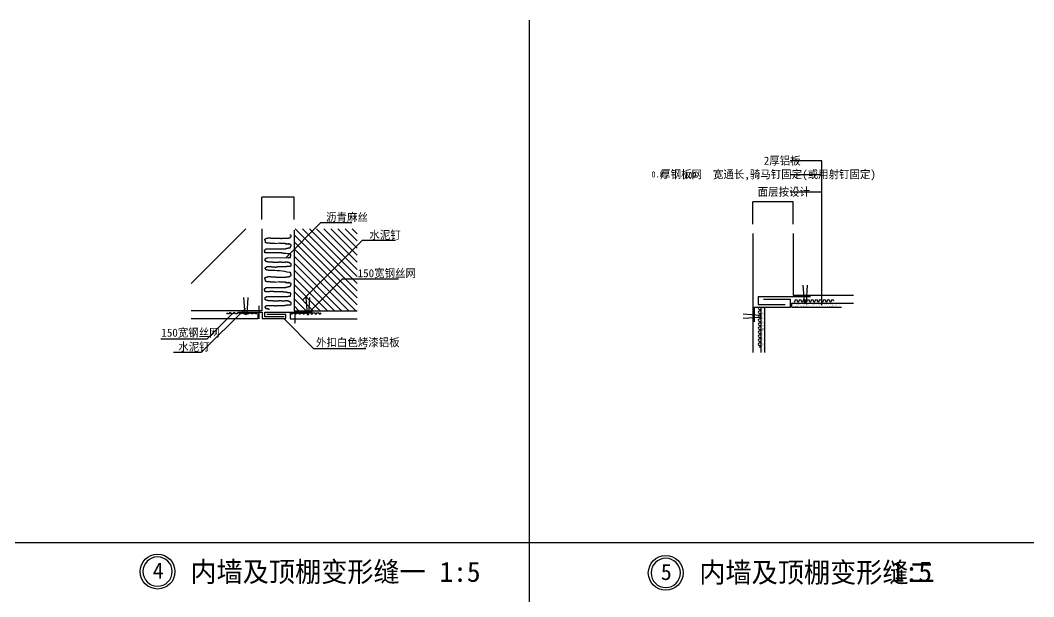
# Model space of a CAD drawing. Header units: metres. Extents: x -53639 to -48096, y 26117 to 28868.
# Drawn here: x -50787 to -48269, y 27436 to 28868 of the extents above; entities that cross this region are included whole.
import ezdxf

# ---------------------------------------------------------------- set-up
doc = ezdxf.new("R2010")
doc.units = ezdxf.units.M
for name, color, linetype in [('DIM', 7, 'Continuous'), ('HATCH', 8, 'Continuous'), ('L', 4, 'Continuous'), ('LINE', 31, 'Continuous'), ('STEEL', 4, 'Continuous'), ('TEXT', 7, 'Continuous'), ('WALL', 2, 'Continuous')]:
    doc.layers.add(name, color=color, linetype=linetype)
doc.dimstyles.get("Standard").update_dxf_attribs({"dimtxt": 2.5, "dimasz": 2.5, "dimexe": 1.25, "dimexo": 0.625, "dimtad": 1, "dimcen": 2.5, "dimazin": 3, "dimtfac": 1, "dimtmove": 0, "dimatfit": 3})

# ---------------------------------------------------------------- blocks, each defined once
blk = doc.blocks.new('*D1')
for p, q in [((-50194.03, 28157.44), (-50194.28, 28157.44)), ((-50193.78, 28146.53), (-50193.78, 28157.44)), ((-50193.78, 28126.53), (-50193.78, 28157.44)), ((-50193.78, 28157.44), (-50193.78, 28157.44)), ((-50193.53, 28157.44), (-50193.28, 28157.44))]:
    blk.add_line(p, q)
at = {"layer": 'Defpoints'}
for p in [(-50193.78, 28157.44), (-50193.78, 28146.53), (-50193.78, 28126.53)]:
    blk.add_point(p, dxfattribs=at)
at = {"layer": 'DIM', "insert": (-50193.78, 28158.565), "char_height": 1, "attachment_point": 5}
blk.add_mtext('20', dxfattribs=at)
blk = doc.blocks.new('*D2')
for p, q in [((-50105.23, 28146.53), (-50105.23, 28116.36)), ((-50105.48, 28116.36), (-50105.73, 28116.36)), ((-50105.23, 28126.53), (-50105.23, 28116.36)), ((-50105.23, 28116.36), (-50105.23, 28116.36)), ((-50104.98, 28116.36), (-50104.73, 28116.36))]:
    blk.add_line(p, q)
at = {"layer": 'Defpoints'}
for p in [(-50105.23, 28146.53), (-50105.23, 28126.53), (-50105.23, 28116.36)]:
    blk.add_point(p, dxfattribs=at)
at = {"layer": 'DIM', "insert": (-50105.23, 28117.485), "char_height": 1, "attachment_point": 5}
blk.add_mtext('20', dxfattribs=at)
blk = doc.blocks.new('*D39')
for p, q in [((-48917.58, 28416.7), (-48967.33, 28416.7)), ((-48967.08, 28361.31), (-48967.08, 28416.7)), ((-48866.83, 28416.7), (-48916.58, 28416.7)), ((-48867.08, 28361.31), (-48867.08, 28416.7))]:
    blk.add_line(p, q)
at = {"layer": 'Defpoints'}
for p in [(-48867.08, 28416.7), (-48967.08, 28361.31), (-48867.08, 28361.31)]:
    blk.add_point(p, dxfattribs=at)
at = {"layer": 'DIM', "insert": (-48917.08, 28416.7), "char_height": 1, "attachment_point": 5}
blk.add_mtext('B', dxfattribs=at)
blk = doc.blocks.new('*D45')
for p, q in [((-50147.5, 28428.54), (-50187.25, 28428.54)), ((-50187, 28373.14), (-50187, 28428.54)), ((-50106.75, 28428.54), (-50146.5, 28428.54)), ((-50107, 28373.14), (-50107, 28428.54))]:
    blk.add_line(p, q)
at = {"layer": 'Defpoints'}
for p in [(-50107, 28428.54), (-50187, 28373.14), (-50107, 28373.14)]:
    blk.add_point(p, dxfattribs=at)
at = {"layer": 'DIM', "insert": (-50147, 28428.54), "char_height": 1, "attachment_point": 5}
blk.add_mtext('B', dxfattribs=at)

msp = doc.modelspace()

# ---------------------------------------------------------------- hatches: boundary and pattern name
at = {"layer": 'HATCH'}
h = msp.add_hatch(dxfattribs=at)
h.set_pattern_fill('ANSI31', scale=100)
h.paths.add_polyline_path([(-50187, 28350.14), (-50363.2, 28350.14), (-50363.2, 28146.53), (-50187, 28146.53)])

# ---------------------------------------------------------------- linework, layer by layer
at = {"layer": 'DIM'}
for p, q in [((-50040.39, 28365.35), (-50127.96, 28277.78)), ((-50040.39, 28365.35), (-49963.88, 28365.35)), ((-50085.17, 28173.37), (-49936.85, 28321.59)), ((-49936.85, 28321.59), (-49854.71, 28321.59)), ((-50069.3, 28142.64), (-49986.51, 28225.38)), ((-49986.51, 28225.38), (-49847.84, 28225.38)), ((-50228.02, 28151.94), (-50336.9, 28043.14)), ((-50260.24, 28139.23), (-50323.6, 28075.92)), ((-50131.91, 28126.25), (-50058.54, 28052.92)), ((-50323.6, 28075.92), (-50437.79, 28075.92)), ((-50058.54, 28052.92), (-49928.93, 28052.92)), ((-50406.5, 28043.14), (-50336.9, 28043.14))]:
    msp.add_line(p, q, dxfattribs=at)
for points in [[(-50482.7, 27498.03, 1), (-50409.74, 27498.03, 1)], [(-49220.19, 27494.87, 1), (-49147.23, 27494.87, 1)]]:
    msp.add_lwpolyline(points, format="xyb", close=True, dxfattribs=at)
for centre in [(-50446.22, 27498.03), (-49183.71, 27494.87)]:
    msp.add_circle(centre, 43.2, dxfattribs=at)
at = {"layer": 'HATCH'}
for p, q in [((-49950.05, 28178.41), (-50107, 28335.36)), ((-49950.05, 28196.09), (-50104.1, 28350.14)), ((-49950.05, 28213.77), (-50086.42, 28350.14)), ((-49950.05, 28231.44), (-50068.74, 28350.14)), ((-49950.05, 28249.12), (-50051.07, 28350.14)), ((-49950.05, 28266.8), (-50033.39, 28350.14)), ((-49950.05, 28284.48), (-50015.71, 28350.14)), ((-49950.05, 28302.16), (-49998.03, 28350.14)), ((-49950.05, 28319.83), (-49980.35, 28350.14)), ((-49950.05, 28337.51), (-49962.68, 28350.14)), ((-49950.05, 28160.73), (-50107, 28317.68)), ((-49953.52, 28146.53), (-50107, 28300.01)), ((-49971.2, 28146.53), (-50107, 28282.33)), ((-49988.88, 28146.53), (-50107, 28264.65)), ((-50006.55, 28146.53), (-50107, 28246.97)), ((-50024.23, 28146.53), (-50107, 28229.3)), ((-50041.91, 28146.53), (-50107, 28211.62)), ((-50059.59, 28146.53), (-50107, 28193.94)), ((-50077.27, 28146.53), (-50107, 28176.26)), ((-50094.94, 28146.53), (-50107, 28158.59)), ((-49971.2, 28146.53), (-49986.56, 28161.89)), ((-48945.62, 28152.43), (-48945.62, 28152.43)), ((-48943.21, 28152.77), (-48943.21, 28152.77)), ((-48940.99, 28152.02), (-48940.99, 28152.02)), ((-48939.95, 28152.4), (-48939.95, 28152.4)), ((-48867.13, 28158), (-48867.13, 28158)), ((-48866.44, 28161.74), (-48866.44, 28161.74)), ((-48862.93, 28158.65), (-48862.93, 28158.65)), ((-48861.54, 28158.02), (-48861.54, 28158.02)), ((-48861.18, 28157.29), (-48861.18, 28157.29)), ((-48860.59, 28157.76), (-48860.59, 28157.76)), ((-48860.01, 28163.37), (-48860.01, 28163.37)), ((-48859.65, 28162.64), (-48859.65, 28162.64)), ((-48859.06, 28163.11), (-48859.06, 28163.11)), ((-48858.58, 28157.63), (-48858.58, 28157.63)), ((-48858.34, 28158), (-48858.34, 28158)), ((-48857.05, 28162.98), (-48857.05, 28162.98)), ((-48856.23, 28156.65), (-48856.23, 28156.65)), ((-48855.98, 28158.22), (-48855.98, 28158.22)), ((-48855.78, 28156.88), (-48855.78, 28156.88)), ((-48854.51, 28158.17), (-48854.51, 28158.17)), ((-48854.46, 28163.57), (-48854.46, 28163.57)), ((-48854.25, 28162.23), (-48854.25, 28162.23)), ((-48854.14, 28160.82), (-48854.14, 28160.82)), ((-48852.99, 28163.51), (-48852.99, 28163.51)), ((-48850.1, 28161.83), (-48850.1, 28161.83)), ((-48849.85, 28158.81), (-48849.85, 28158.81)), ((-48848, 28160.49), (-48848, 28160.49)), ((-48847.12, 28157.83), (-48847.12, 28157.83)), ((-48847.08, 28158.25), (-48847.08, 28158.25)), ((-48846.2, 28156.99), (-48846.2, 28156.99)), ((-48845.55, 28163.6), (-48845.55, 28163.6)), ((-48844.09, 28161.27), (-48844.09, 28161.27)), ((-48842.77, 28158.02), (-48842.77, 28158.02)), ((-48842.48, 28158.71), (-48842.48, 28158.71)), ((-48841.24, 28157.58), (-48841.24, 28157.58)), ((-48841.05, 28160.99), (-48841.05, 28160.99)), ((-48840.95, 28164.05), (-48840.95, 28164.05)), ((-48840.66, 28156.68), (-48840.66, 28156.68)), ((-48839.71, 28162.93), (-48839.71, 28162.93)), ((-48839.21, 28158.59), (-48839.21, 28158.59)), ((-48838.83, 28156.81), (-48838.83, 28156.81)), ((-48837.3, 28162.16), (-48837.3, 28162.16)), ((-48836.22, 28157.16), (-48836.22, 28157.16)), ((-48835.77, 28156.71), (-48835.77, 28156.71)), ((-48834.74, 28158.37), (-48834.74, 28158.37)), ((-48834.69, 28162.5), (-48834.69, 28162.5)), ((-48834.61, 28159.05), (-48834.61, 28159.05)), ((-48834.53, 28161.86), (-48834.53, 28161.86)), ((-48834.24, 28162.06), (-48834.24, 28162.06)), ((-48833.81, 28157.52), (-48833.81, 28157.52)), ((-48833.32, 28161.21), (-48833.32, 28161.21)), ((-48832.42, 28160.52), (-48832.42, 28160.52)), ((-48832.16, 28157.69), (-48832.16, 28157.69)), ((-48830.94, 28161.77), (-48830.94, 28161.77)), ((-48830.63, 28163.04), (-48830.63, 28163.04)), ((-48829.39, 28158.87), (-48829.39, 28158.87)), ((-48828.26, 28160.93), (-48828.26, 28160.93)), ((-48827.86, 28164.22), (-48827.86, 28164.22)), ((-48825.37, 28158.59), (-48825.37, 28158.59)), ((-48823.84, 28163.93), (-48823.84, 28163.93)), ((-48821.23, 28157.41), (-48821.23, 28157.41)), ((-48821.1, 28159.53), (-48821.1, 28159.53)), ((-48819.7, 28162.76), (-48819.7, 28162.76)), ((-48818.96, 28161.89), (-48818.96, 28161.89)), ((-48818.78, 28161.91), (-48818.78, 28161.91)), ((-48816.85, 28160.55), (-48816.85, 28160.55)), ((-48816.67, 28160.11), (-48816.67, 28160.11)), ((-48816.6, 28158.81), (-48816.6, 28158.81)), ((-48815.37, 28161.8), (-48815.37, 28161.8)), ((-48815.07, 28164.16), (-48815.07, 28164.16)), ((-48814.76, 28161.41), (-48814.76, 28161.41)), ((-48814.43, 28157.93), (-48814.43, 28157.93)), ((-48812.61, 28160.65), (-48812.61, 28160.65)), ((-48808.54, 28157.97), (-48808.54, 28157.97)), ((-48808.01, 28159.7), (-48808.01, 28159.7)), ((-48807.01, 28163.31), (-48807.01, 28163.31)), ((-48805.82, 28161.54), (-48805.82, 28161.54)), ((-48803.39, 28161.92), (-48803.39, 28161.92)), ((-48803.21, 28161.88), (-48803.21, 28161.88)), ((-48801.67, 28161.58), (-48801.67, 28161.58)), ((-48801.28, 28160.58), (-48801.28, 28160.58)), ((-48800.93, 28156.97), (-48800.93, 28156.97)), ((-48800.68, 28157.07), (-48800.68, 28157.07)), ((-48799.8, 28161.83), (-48799.8, 28161.83)), ((-48799.4, 28162.31), (-48799.4, 28162.31)), ((-48799.15, 28162.42), (-48799.15, 28162.42)), ((-48795.22, 28159.64), (-48795.22, 28159.64)), ((-48794.43, 28157.75), (-48794.43, 28157.75)), ((-48793.89, 28157.97), (-48793.89, 28157.97)), ((-48792.36, 28163.31), (-48792.36, 28163.31)), ((-48788.88, 28161.52), (-48788.88, 28161.52)), ((-48787.82, 28161.95), (-48787.82, 28161.95)), ((-48785.71, 28160.6), (-48785.71, 28160.6)), ((-48784.22, 28161.86), (-48784.22, 28161.86)), ((-48781.72, 28160.12), (-48781.72, 28160.12)), ((-48780.92, 28156.8), (-48780.92, 28156.8)), ((-48779.4, 28162.14), (-48779.4, 28162.14)), ((-48778.47, 28161.3), (-48778.47, 28161.3)), ((-48776.91, 28156.66), (-48776.91, 28156.66)), ((-48776.25, 28157.25), (-48776.25, 28157.25)), ((-48775.38, 28162.01), (-48775.38, 28162.01)), ((-48774.12, 28157.31), (-48774.12, 28157.31)), ((-48772.25, 28161.98), (-48772.25, 28161.98)), ((-48772.18, 28157.79), (-48772.18, 28157.79)), ((-48770.14, 28160.63), (-48770.14, 28160.63)), ((-48769.15, 28158.2), (-48769.15, 28158.2)), ((-48768.65, 28161.89), (-48768.65, 28161.89)), ((-48768.63, 28160.29), (-48768.63, 28160.29)), ((-48768.23, 28157.35), (-48768.23, 28157.35)), ((-48767.62, 28163.54), (-48767.62, 28163.54)), ((-48766.7, 28162.7), (-48766.7, 28162.7)), ((-48765.39, 28158.68), (-48765.39, 28158.68)), ((-48763.82, 28156.83), (-48763.82, 28156.83)), ((-48762.79, 28159.03), (-48762.79, 28159.03)), ((-48762.29, 28162.17), (-48762.29, 28162.17)), ((-48759.09, 28161.7), (-48759.09, 28161.7)), ((-48758.73, 28159.56), (-48758.73, 28159.56)), ((-48755.84, 28160.23), (-48755.84, 28160.23)), ((-48753.08, 28161.91), (-48753.08, 28161.91)), ((-48751.93, 28160.45), (-48751.93, 28160.45)), ((-49988.88, 28146.53), (-49990.09, 28147.74)), ((-48945.08, 28139.55), (-48945.08, 28139.55)), ((-48944.29, 28137.28), (-48944.29, 28137.28)), ((-48944.28, 28140.45), (-48944.28, 28140.45)), ((-48944.17, 28129.77), (-48944.17, 28129.77)), ((-48943.97, 28127.65), (-48943.97, 28127.65)), ((-48943.73, 28127.58), (-48943.73, 28127.58)), ((-48943.65, 28135), (-48943.65, 28135)), ((-48943.27, 28140.79), (-48943.27, 28140.79)), ((-48943.07, 28126.87), (-48943.07, 28126.87)), ((-48942.82, 28139.31), (-48942.82, 28139.31)), ((-48942.55, 28148.63), (-48942.55, 28148.63)), ((-48942.49, 28128.27), (-48942.49, 28128.27)), ((-48942.11, 28141.77), (-48942.11, 28141.77)), ((-48942.06, 28128.43), (-48942.06, 28128.43)), ((-48941.9, 28138.47), (-48941.9, 28138.47)), ((-48941.34, 28146.55), (-48941.34, 28146.55)), ((-48941.03, 28136.92), (-48941.03, 28136.92)), ((-48941.01, 28140.09), (-48941.01, 28140.09)), ((-48940.9, 28129.41), (-48940.9, 28129.41)), ((-48940.71, 28127.29), (-48940.71, 28127.29)), ((-48940.47, 28127.21), (-48940.47, 28127.21)), ((-48940.38, 28134.64), (-48940.38, 28134.64)), ((-48940.01, 28140.43), (-48940.01, 28140.43)), ((-48939.28, 28148.27), (-48939.28, 28148.27)), ((-48939.23, 28127.91), (-48939.23, 28127.91)), ((-48938.8, 28128.07), (-48938.8, 28128.07)), ((-48937.72, 28151.66), (-48937.72, 28151.66)), ((-48937.41, 28142.02), (-48937.41, 28142.02)), ((-48945.57, 28104.18), (-48945.57, 28104.18)), ((-48945.25, 28113.64), (-48945.25, 28113.64)), ((-48943.95, 28123.04), (-48943.95, 28123.04)), ((-48943.9, 28101.66), (-48943.9, 28101.66)), ((-48943.66, 28118.01), (-48943.66, 28118.01)), ((-48943.46, 28102.84), (-48943.46, 28102.84)), ((-48943.45, 28116.66), (-48943.45, 28116.66)), ((-48943.4, 28109.59), (-48943.4, 28109.59)), ((-48943.34, 28108.38), (-48943.34, 28108.38)), ((-48943.17, 28110.89), (-48943.17, 28110.89)), ((-48942.53, 28115.82), (-48942.53, 28115.82)), ((-48942.34, 28120.7), (-48942.34, 28120.7)), ((-48942.14, 28102.36), (-48942.14, 28102.36)), ((-48942.05, 28110.58), (-48942.05, 28110.58)), ((-48941.95, 28115.39), (-48941.95, 28115.39)), ((-48941.72, 28114.89), (-48941.72, 28114.89)), ((-48941.22, 28101.52), (-48941.22, 28101.52)), ((-48940.84, 28103.23), (-48940.84, 28103.23)), ((-48940.4, 28117.65), (-48940.4, 28117.65)), ((-48940.19, 28116.3), (-48940.19, 28116.3)), ((-48940.13, 28109.23), (-48940.13, 28109.23)), ((-48940.08, 28108.02), (-48940.08, 28108.02)), ((-48939.91, 28110.52), (-48939.91, 28110.52)), ((-48939.27, 28115.45), (-48939.27, 28115.45)), ((-48938.79, 28110.21), (-48938.79, 28110.21)), ((-48938.69, 28115.03), (-48938.69, 28115.03)), ((-48938.46, 28114.53), (-48938.46, 28114.53)), ((-48937.57, 28102.87), (-48937.57, 28102.87)), ((-48945.53, 28085.33), (-48945.53, 28085.33)), ((-48945.07, 28077.8), (-48945.07, 28077.8)), ((-48944.71, 28100.76), (-48944.71, 28100.76)), ((-48944.49, 28097.28), (-48944.49, 28097.28)), ((-48944.37, 28100.83), (-48944.37, 28100.83)), ((-48944, 28078.67), (-48944, 28078.67)), ((-48943.71, 28100.13), (-48943.71, 28100.13)), ((-48943.57, 28096.44), (-48943.57, 28096.44)), ((-48943.44, 28096.66), (-48943.44, 28096.66)), ((-48943.08, 28099.95), (-48943.08, 28099.95)), ((-48943.03, 28098.75), (-48943.03, 28098.75)), ((-48942.96, 28098.05), (-48942.96, 28098.05)), ((-48942.96, 28076.46), (-48942.96, 28076.46)), ((-48942.77, 28090.32), (-48942.77, 28090.32)), ((-48942.67, 28084.51), (-48942.67, 28084.51)), ((-48942.49, 28092.81), (-48942.49, 28092.81)), ((-48942.45, 28080.69), (-48942.45, 28080.69)), ((-48942.36, 28088.15), (-48942.36, 28088.15)), ((-48941.96, 28098.52), (-48941.96, 28098.52)), ((-48941.11, 28100.47), (-48941.11, 28100.47)), ((-48940.64, 28101.3), (-48940.64, 28101.3)), ((-48939.82, 28099.59), (-48939.82, 28099.59)), ((-48939.77, 28098.38), (-48939.77, 28098.38)), ((-48939.7, 28097.69), (-48939.7, 28097.69)), ((-48939.5, 28089.96), (-48939.5, 28089.96)), ((-48939.4, 28084.14), (-48939.4, 28084.14)), ((-48939.22, 28092.45), (-48939.22, 28092.45)), ((-48939.19, 28080.32), (-48939.19, 28080.32)), ((-48939.1, 28087.79), (-48939.1, 28087.79)), ((-48938.7, 28098.16), (-48938.7, 28098.16)), ((-48945.35, 28074.02), (-48945.35, 28074.02)), ((-48945.22, 28075.7), (-48945.22, 28075.7)), ((-48944.9, 28066.06), (-48944.9, 28066.06)), ((-48944.59, 28056.43), (-48944.59, 28056.43)), ((-48944.29, 28065.64), (-48944.29, 28065.64)), ((-48944, 28062.04), (-48944, 28062.04)), ((-48943.81, 28060.33), (-48943.81, 28060.33)), ((-48943.34, 28061.34), (-48943.34, 28061.34)), ((-48942.89, 28059.49), (-48942.89, 28059.49)), ((-48942.29, 28074.47), (-48942.29, 28074.47)), ((-48942.18, 28064.3), (-48942.18, 28064.3)), ((-48942.14, 28071.05), (-48942.14, 28071.05)), ((-48941.82, 28061.42), (-48941.82, 28061.42)), ((-48941.8, 28055.86), (-48941.8, 28055.86)), ((-48941.51, 28051.78), (-48941.51, 28051.78)), ((-48941.37, 28073.63), (-48941.37, 28073.63)), ((-48941.28, 28074.55), (-48941.28, 28074.55)), ((-48941.03, 28065.28), (-48941.03, 28065.28)), ((-48940.74, 28061.68), (-48940.74, 28061.68)), ((-48939.03, 28074.11), (-48939.03, 28074.11)), ((-48938.92, 28063.94), (-48938.92, 28063.94)), ((-48938.87, 28070.69), (-48938.87, 28070.69)), ((-48938.56, 28061.06), (-48938.56, 28061.06)), ((-48938.54, 28055.5), (-48938.54, 28055.5)), ((-48938.24, 28051.42), (-48938.24, 28051.42)), ((-48938.11, 28073.27), (-48938.11, 28073.27)), ((-48945.52, 28048.1), (-48945.52, 28048.1)), ((-48944.27, 28046.79), (-48944.27, 28046.79)), ((-48942.86, 28046.55), (-48942.86, 28046.55)), ((-48941.99, 28049.36), (-48941.99, 28049.36)), ((-48938.73, 28049), (-48938.73, 28049))]:
    msp.add_line(p, q, dxfattribs=at)
msp.add_lwpolyline([(-50168.47, 28149.7), (-50170.82, 28149.7), (-50170.82, 28150.29), (-50170.57, 28150.29), (-50170.57, 28150.88), (-50175.27, 28150.88), (-50175.27, 28151.47), (-50177.62, 28151.47), (-50177.62, 28153.23), (-50178.21, 28153.23), (-50178.21, 28154.4), (-50178.8, 28154.4), (-50178.8, 28156.75), (-50177.62, 28156.75), (-50177.62, 28158.51), (-50175.86, 28158.51), (-50175.86, 28159.1), (-50174.68, 28159.1), (-50174.68, 28159.69), (-50163.18, 28159.69), (-50163.18, 28159.1), (-50154.96, 28159.1), (-50154.96, 28158.51), (-50151.43, 28158.51), (-50151.43, 28159.1), (-50147.9, 28159.1), (-50147.9, 28159.69), (-50130.27, 28159.69), (-50130.27, 28160.28), (-50126.15, 28160.05), (-50126.15, 28160.64), (-50117.92, 28160.64), (-50117.92, 28161.23), (-50115.57, 28161.23), (-50115.57, 28161.81), (-50114.4, 28161.81), (-50114.4, 28166.51), (-50115.57, 28166.51), (-50115.57, 28168.27), (-50117.92, 28168.27), (-50117.92, 28168.86), (-50119.1, 28168.86), (-50119.1, 28169.45), (-50120.27, 28169.45), (-50120.27, 28170.04), (-50123.8, 28170.04), (-50123.8, 28170.62), (-50129.09, 28170.85), (-50129.09, 28170.26), (-50138.5, 28170.26), (-50138.5, 28170.85), (-50145.55, 28170.85), (-50145.55, 28170.26), (-50159.66, 28170.26), (-50159.66, 28170.85), (-50172.33, 28170.85), (-50172.33, 28171.44), (-50175.86, 28171.44), (-50175.86, 28172.61), (-50177.62, 28172.61), (-50177.62, 28173.79), (-50178.8, 28173.79), (-50178.8, 28179.07), (-50178.21, 28179.07), (-50178.21, 28180.25), (-50176.44, 28180.25), (-50176.44, 28180.83), (-50175.27, 28180.83), (-50175.27, 28181.42), (-50172.92, 28181.42), (-50172.92, 28182.01), (-50122.04, 28181.78), (-50122.04, 28182.37), (-50116.16, 28182.37), (-50116.16, 28184.13), (-50115.57, 28184.13), (-50115.57, 28185.31), (-50114.98, 28185.31), (-50114.98, 28190.01), (-50116.75, 28190.01), (-50116.75, 28190.59), (-50117.92, 28190.59), (-50117.92, 28191.18), (-50123.8, 28191.18), (-50123.8, 28191.77), (-50126.74, 28191.99), (-50126.74, 28192.58), (-50133.8, 28192.58), (-50133.8, 28193.17), (-50137.32, 28193.17), (-50137.32, 28193.76), (-50158.48, 28193.76), (-50158.48, 28194.34), (-50167.89, 28194.34), (-50167.89, 28193.76), (-50178.21, 28193.76), (-50178.21, 28194.34), (-50179.38, 28194.34), (-50179.38, 28197.28), (-50179.97, 28197.28), (-50179.97, 28198.46), (-50180.56, 28198.46), (-50180.56, 28199.63), (-50179.38, 28199.63), (-50179.38, 28201.39), (-50178.8, 28201.39), (-50178.8, 28202.57), (-50177.03, 28202.57), (-50177.03, 28203.74), (-50174.09, 28203.74), (-50174.09, 28204.33), (-50154.96, 28204.33), (-50154.96, 28203.74), (-50132.62, 28203.74), (-50132.62, 28204.33), (-50127.92, 28204.33), (-50127.92, 28204.92), (-50125.57, 28204.92), (-50125.57, 28205.5), (-50123.8, 28205.28), (-50123.8, 28205.86), (-50121.45, 28205.86), (-50121.45, 28206.45), (-50117.92, 28206.45), (-50117.92, 28207.04), (-50116.75, 28207.04), (-50116.75, 28207.63), (-50115.57, 28207.63), (-50115.57, 28209.39), (-50114.98, 28209.39), (-50114.98, 28210.56), (-50114.4, 28210.56), (-50114.4, 28214.09), (-50115.57, 28214.09), (-50115.57, 28214.67), (-50116.75, 28214.67), (-50116.75, 28215.26), (-50117.92, 28215.26), (-50117.92, 28215.85), (-50119.1, 28215.85), (-50119.1, 28216.44), (-50120.27, 28216.44), (-50120.27, 28217.02), (-50121.45, 28214.67), (-50121.45, 28215.26), (-50123.8, 28215.26), (-50123.8, 28215.85), (-50127.33, 28215.85), (-50125.35, 28216.69), (-50128.88, 28216.69), (-50128.88, 28217.28), (-50142.98, 28217.28), (-50142.98, 28217.86), (-50154.37, 28216.66), (-50154.37, 28217.25), (-50166.12, 28217.25), (-50166.12, 28217.84), (-50172.59, 28217.84), (-50172.59, 28218.43), (-50175.86, 28218.43), (-50175.86, 28219.01), (-50177.03, 28219.01), (-50177.03, 28219.6), (-50178.21, 28219.6), (-50178.21, 28224.3), (-50178.8, 28224.3), (-50178.8, 28225.47), (-50179.38, 28225.47), (-50179.38, 28226.65), (-50179.97, 28226.65), (-50179.97, 28227.82), (-50178.21, 28227.82), (-50178.21, 28229.59), (-50176.44, 28229.59), (-50176.44, 28230.17), (-50174.09, 28230.17), (-50174.09, 28230.76), (-50172, 28230.76), (-50172, 28231.35), (-50164.95, 28231.35), (-50164.95, 28230.76), (-50152.6, 28230.76), (-50152.6, 28230.17), (-50139.67, 28230.17), (-50139.67, 28229.59), (-50137.91, 28229.59), (-50137.91, 28230.17), (-50127.33, 28230.17), (-50127.33, 28230.76), (-50120.84, 28230.53), (-50120.84, 28231.12), (-50118.49, 28231.12), (-50118.49, 28231.71), (-50117.31, 28231.71), (-50117.31, 28232.3), (-50116.14, 28232.3), (-50116.14, 28234.06), (-50114.37, 28234.06), (-50114.37, 28236.99), (-50115.55, 28236.99), (-50115.55, 28240.62), (-50116.72, 28240.62), (-50116.72, 28241.21), (-50117.9, 28241.21, 0.07), (-50168.47, 28245.99), (-50170.82, 28245.99), (-50170.82, 28246.57), (-50170.57, 28246.57), (-50170.57, 28247.16), (-50175.27, 28247.16), (-50175.27, 28247.75), (-50177.62, 28247.75), (-50177.62, 28249.51), (-50178.21, 28249.51), (-50178.21, 28250.69), (-50178.8, 28250.69), (-50178.8, 28253.04), (-50177.62, 28253.04), (-50177.62, 28254.8), (-50175.86, 28254.8), (-50175.86, 28255.39), (-50174.68, 28255.39), (-50174.68, 28255.97), (-50163.18, 28255.97), (-50163.18, 28255.39), (-50154.96, 28255.39), (-50154.96, 28254.8), (-50151.43, 28254.8), (-50151.43, 28255.39), (-50147.9, 28255.39), (-50147.9, 28255.97), (-50130.27, 28255.97), (-50130.27, 28256.56), (-50126.15, 28256.33), (-50126.15, 28256.92), (-50117.92, 28256.92), (-50117.92, 28257.51), (-50115.57, 28257.51), (-50115.57, 28258.1), (-50114.4, 28258.1), (-50114.4, 28262.79), (-50115.57, 28262.79), (-50115.57, 28264.56), (-50117.92, 28264.56), (-50117.92, 28265.14), (-50119.1, 28265.14), (-50119.1, 28265.73), (-50120.27, 28265.73), (-50120.27, 28266.32), (-50123.8, 28266.32), (-50123.8, 28266.91), (-50129.09, 28267.13), (-50129.09, 28266.54), (-50138.5, 28266.54), (-50138.5, 28267.13), (-50145.55, 28267.13), (-50145.55, 28266.54), (-50159.66, 28266.54), (-50159.66, 28267.13), (-50172.33, 28267.13), (-50172.33, 28267.72), (-50175.86, 28267.72), (-50175.86, 28268.89), (-50177.62, 28268.89), (-50177.62, 28270.07), (-50178.8, 28270.07), (-50178.8, 28275.36), (-50178.21, 28275.36), (-50178.21, 28276.53), (-50176.44, 28276.53), (-50176.44, 28277.12), (-50175.27, 28277.12), (-50175.27, 28277.7), (-50172.92, 28277.7), (-50172.92, 28278.29), (-50122.04, 28278.07), (-50122.04, 28278.65), (-50116.16, 28278.65), (-50116.16, 28280.42), (-50115.57, 28280.42), (-50115.57, 28281.59), (-50114.98, 28281.59), (-50114.98, 28286.29), (-50116.75, 28286.29), (-50116.75, 28286.88), (-50117.92, 28286.88), (-50117.92, 28287.46), (-50123.8, 28287.46), (-50123.8, 28288.05), (-50126.74, 28288.28), (-50126.74, 28288.86), (-50133.8, 28288.86), (-50133.8, 28289.45), (-50137.32, 28289.45), (-50137.32, 28290.04), (-50158.48, 28290.04), (-50158.48, 28290.63), (-50167.89, 28290.63), (-50167.89, 28290.04), (-50178.21, 28290.04), (-50178.21, 28290.63), (-50179.38, 28290.63), (-50179.38, 28293.56), (-50179.97, 28293.56), (-50179.97, 28294.74), (-50180.56, 28294.74), (-50180.56, 28295.91), (-50179.38, 28295.91), (-50179.38, 28297.67), (-50178.8, 28297.67), (-50178.8, 28298.85), (-50177.03, 28298.85), (-50177.03, 28300.02), (-50174.09, 28300.02), (-50174.09, 28300.61), (-50154.96, 28300.61), (-50154.96, 28300.02), (-50132.62, 28300.02), (-50132.62, 28300.61), (-50127.92, 28300.61), (-50127.92, 28301.2), (-50125.57, 28301.2), (-50125.57, 28301.79), (-50123.8, 28301.56), (-50123.8, 28302.15), (-50121.45, 28302.15), (-50121.45, 28302.73), (-50117.92, 28302.73), (-50117.92, 28303.32), (-50116.75, 28303.32), (-50116.75, 28303.91), (-50115.57, 28303.91), (-50115.57, 28305.67), (-50114.98, 28305.67), (-50114.98, 28306.85), (-50114.4, 28306.85), (-50114.4, 28310.37), (-50115.57, 28310.37), (-50115.57, 28310.96), (-50116.75, 28310.96), (-50116.75, 28311.55), (-50117.92, 28311.55), (-50117.92, 28312.13), (-50119.1, 28312.13), (-50119.1, 28312.72), (-50120.27, 28312.72), (-50120.27, 28313.31), (-50121.45, 28310.96), (-50121.45, 28311.55), (-50123.8, 28311.55), (-50123.8, 28312.13), (-50127.33, 28312.13), (-50125.35, 28312.97), (-50128.88, 28312.97), (-50128.88, 28313.56), (-50142.98, 28313.56), (-50142.98, 28314.15), (-50154.37, 28312.95), (-50154.37, 28313.53), (-50166.12, 28313.53), (-50166.12, 28314.12), (-50172.59, 28314.12), (-50172.59, 28314.71), (-50175.86, 28314.71), (-50175.86, 28315.3), (-50177.03, 28315.3), (-50177.03, 28315.88), (-50178.21, 28315.88), (-50178.21, 28320.58), (-50178.8, 28320.58), (-50178.8, 28321.76), (-50179.38, 28321.76), (-50179.38, 28322.93), (-50179.97, 28322.93), (-50179.97, 28324.11), (-50178.21, 28324.11), (-50178.21, 28325.87), (-50176.44, 28325.87), (-50176.44, 28326.46), (-50174.09, 28326.46), (-50174.09, 28327.04), (-50172, 28327.04), (-50172, 28327.63), (-50164.95, 28327.63), (-50164.95, 28327.04), (-50152.6, 28327.04), (-50152.6, 28326.46), (-50139.67, 28326.46), (-50139.67, 28325.87), (-50137.91, 28325.87), (-50137.91, 28326.46), (-50127.33, 28326.46), (-50127.33, 28327.04), (-50120.84, 28326.82), (-50120.84, 28327.4), (-50118.49, 28327.4), (-50118.49, 28327.99), (-50117.31, 28327.99), (-50117.31, 28328.58), (-50116.14, 28328.58), (-50116.14, 28330.34), (-50114.37, 28330.34), (-50114.37, 28333.28), (-50115.55, 28333.28), (-50115.55, 28333.86), (-50116.72, 28333.86), (-50116.72, 28334.45), (-50117.9, 28334.45)], format="xyb", dxfattribs=at)
at = {"layer": 'L'}
for p, q in [((-49522.24, 26116.54), (-49522.24, 28868.26)), ((-50775.14, 27569.54), (-52344.43, 27569.54)), ((-48269.35, 27569.54), (-50775.14, 27569.54))]:
    msp.add_line(p, q, dxfattribs=at)
at = {"layer": 'LINE'}
for p, q in [((-48947.08, 28155.47), (-48947.08, 28042.17)), ((-48937.08, 28042.17), (-48937.08, 28155.47)), ((-48870.31, 28165.47), (-48747.22, 28165.47)), ((-48870.31, 28155.47), (-48870.31, 28165.47)), ((-48870.31, 28155.47), (-48747.22, 28155.47)), ((-50197, 28142.88), (-50197, 28126.53)), ((-50117, 28142.88), (-50117, 28126.53)), ((-50197, 28126.53), (-50363.2, 28126.53)), ((-50117, 28126.53), (-49950.05, 28126.53)), ((-48947.08, 28125.47), (-48947.08, 28105.47))]:
    msp.add_line(p, q, dxfattribs=at)
for points in [[(-48832.08, 28209.62), (-48835.08, 28168.58, -1), (-48839.08, 28168.58), (-48842.08, 28209.62)], [(-50221.81, 28179.23), (-50224.81, 28138.19, -1), (-50228.81, 28138.19), (-50231.81, 28179.23)], [(-50077.79, 28179.23), (-50074.79, 28138.19, 1), (-50070.79, 28138.19), (-50067.79, 28179.23)], [(-48951.16, 28155.47, 1), (-48951.16, 28150.47, -1), (-48951.16, 28145.47, 1), (-48951.16, 28140.47, -1), (-48951.16, 28135.47, 1), (-48951.16, 28130.47, -1), (-48951.16, 28125.47, 1), (-48951.16, 28120.47, -1), (-48951.16, 28115.47, 1), (-48951.16, 28110.47, -1), (-48951.16, 28105.47, 1), (-48951.16, 28100.47, -1), (-48951.16, 28095.47, 1), (-48951.16, 28090.47, -1), (-48951.16, 28085.47, 1), (-48951.16, 28080.47, -1), (-48951.16, 28075.47, 1), (-48951.16, 28070.47, -1), (-48951.16, 28065.47, 1), (-48951.16, 28060.47, -1), (-48951.16, 28055.47)], [(-48864.34, 28168.91, 0.39), (-48862.08, 28171.4, -1), (-48857.08, 28171.4, 1), (-48852.08, 28171.4, -1), (-48847.08, 28171.4, 1), (-48842.08, 28171.4, -1), (-48837.08, 28171.4, 1), (-48832.08, 28171.4, -1), (-48827.08, 28171.4, 1), (-48822.08, 28171.4, -1), (-48817.08, 28171.4, 1), (-48812.08, 28171.4, -1), (-48807.08, 28171.4, 1), (-48802.08, 28171.4, -1), (-48797.08, 28171.4, 1), (-48792.08, 28171.4, -1), (-48787.08, 28171.4, 1), (-48782.08, 28171.4, -1), (-48777.08, 28171.4, 1), (-48772.08, 28171.4, -1), (-48767.08, 28171.4)], [(-50247.33, 28141.23), (-50249.5, 28139.06, -0.41), (-50252.33, 28139.06), (-50254.5, 28141.23, 0.41), (-50257.33, 28141.23), (-50259.5, 28139.06, -0.41), (-50262.33, 28139.06), (-50264.5, 28141.23, 0.41), (-50267.33, 28141.23), (-50269.5, 28139.06, -0.41), (-50272.33, 28139.06), (-50274.5, 28141.23, 19.93)], [(-50199.44, 28139.03, -0.41), (-50202.26, 28139.03), (-50204.44, 28141.2, 0.41), (-50207.26, 28141.2), (-50209.44, 28139.03, -0.41), (-50212.26, 28139.03), (-50214.44, 28141.2, 0.41), (-50217.26, 28141.2), (-50219.44, 28139.03, -0.41), (-50222.26, 28139.03), (-50224.44, 28141.2, 0.41), (-50227.26, 28141.2), (-50229.44, 28139.03, -0.41), (-50232.26, 28139.03), (-50234.44, 28141.2, 0.41), (-50237.26, 28141.2), (-50239.44, 28139.03, -0.41), (-50242.26, 28139.03), (-50244.44, 28141.2, 0.41), (-50247.26, 28141.2)], [(-50239.5, 28139.06, -0.09), (-50240.1, 28138.65)], [(-50114.49, 28139.03, 0.41), (-50111.66, 28139.03), (-50109.49, 28141.2, -0.41), (-50106.66, 28141.2), (-50104.49, 28139.03, 0.41), (-50101.66, 28139.03), (-50099.49, 28141.2, -0.41), (-50096.66, 28141.2), (-50094.49, 28139.03, 0.41), (-50091.66, 28139.03), (-50089.49, 28141.2, -0.41), (-50086.66, 28141.2), (-50084.49, 28139.03, 0.41), (-50081.66, 28139.03), (-50079.49, 28141.2, -0.41), (-50076.66, 28141.2), (-50074.49, 28139.03, 0.41), (-50071.66, 28139.03), (-50069.49, 28141.2, -0.41), (-50066.66, 28141.2)], [(-50074.43, 28139.06, 0.09), (-50073.83, 28138.65)], [(-50066.6, 28141.23), (-50064.43, 28139.06, 0.41), (-50061.6, 28139.06), (-50059.43, 28141.23, -0.41), (-50056.6, 28141.23), (-50054.43, 28139.06, 0.41), (-50051.6, 28139.06), (-50049.43, 28141.23, -0.41), (-50046.6, 28141.23), (-50044.43, 28139.06, 0.41), (-50041.6, 28139.06), (-50039.43, 28141.23, -19.34)], [(-48991.05, 28127.66), (-48950, 28130.66, 1), (-48950, 28134.66), (-48991.05, 28137.66)]]:
    msp.add_lwpolyline(points, format="xyb", dxfattribs=at)
msp.add_lwpolyline([(-48817.08, 28165.47), (-48717.08, 28165.47)], dxfattribs=at)
for points in [[(-50270.57, 28140.32, -1), (-50271.07, 28140.32, -1)], [(-50265.73, 28140.32, -1), (-50266.23, 28140.32, -1)], [(-50260.73, 28140.29, -1), (-50261.23, 28140.29, -1)], [(-50255.73, 28140.32, -1), (-50256.23, 28140.32, -1)], [(-50250.6, 28140.29, -1), (-50251.1, 28140.29, -1)], [(-50245.67, 28140.29, -1), (-50246.17, 28140.29, -1)], [(-50240.67, 28140.25, -1), (-50241.17, 28140.25, -1)], [(-50235.56, 28140.25, -1), (-50236.06, 28140.25, -1)], [(-50230.51, 28140.29, -1), (-50231.01, 28140.29, -1)], [(-50225.67, 28140.29, -1), (-50226.17, 28140.29, -1)], [(-50220.67, 28140.25, -1), (-50221.17, 28140.25, -1)], [(-50215.67, 28140.29, -1), (-50216.17, 28140.29, -1)], [(-50210.6, 28140.29, -1), (-50211.1, 28140.29, -1)], [(-50205.6, 28140.25, -1), (-50206.1, 28140.25, -1)], [(-50200.6, 28140.29, -1), (-50201.1, 28140.29, -1)], [(-50113.33, 28140.29, 1), (-50112.83, 28140.29, 1)], [(-50108.33, 28140.25, 1), (-50107.83, 28140.25, 1)], [(-50103.33, 28140.29, 1), (-50102.83, 28140.29, 1)], [(-50098.26, 28140.29, 1), (-50097.76, 28140.29, 1)], [(-50093.26, 28140.25, 1), (-50092.76, 28140.25, 1)], [(-50088.26, 28140.29, 1), (-50087.76, 28140.29, 1)], [(-50083.42, 28140.29, 1), (-50082.92, 28140.29, 1)], [(-50078.37, 28140.25, 1), (-50077.87, 28140.25, 1)], [(-50073.26, 28140.25, 1), (-50072.76, 28140.25, 1)], [(-50068.26, 28140.29, 1), (-50067.76, 28140.29, 1)], [(-50063.33, 28140.29, 1), (-50062.83, 28140.29, 1)], [(-50058.19, 28140.32, 1), (-50057.69, 28140.32, 1)], [(-50053.19, 28140.29, 1), (-50052.69, 28140.29, 1)], [(-50048.19, 28140.32, 1), (-50047.69, 28140.32, 1)], [(-50043.35, 28140.32, 1), (-50042.85, 28140.32, 1)]]:
    msp.add_lwpolyline(points, format="xyb", close=True, dxfattribs=at)
at = {"layer": 'STEEL'}
for p, q in [((-50186.63, 28142.88), (-50186.63, 28126.67)), ((-50186.63, 28126.67), (-50127.38, 28126.67)), ((-50127.38, 28137.15), (-50175.09, 28137.15)), ((-50127.38, 28126.67), (-50127.38, 28137.15))]:
    msp.add_line(p, q, dxfattribs=at)
for points in [[(-50246.62, 28142.88), (-50186.63, 28142.88)], [(-50131.66, 28131.43), (-50179.58, 28131.43), (-50179.58, 28142.88), (-50062.11, 28142.88)]]:
    msp.add_lwpolyline(points, dxfattribs=at)
at = {"layer": 'TEXT'}
for p, q in [((-48795.83, 28519.21), (-48874.39, 28519.21)), ((-48795.83, 28160.11), (-48795.83, 28519.21)), ((-48795.83, 28483.83), (-48874.39, 28483.83)), ((-48795.83, 28441.06), (-48874.39, 28441.06))]:
    msp.add_line(p, q, dxfattribs=at)
at = {"layer": 'WALL'}
for p, q in [((-50187, 28350.14), (-50187, 28146.53)), ((-50107, 28346.53), (-50107, 28146.53)), ((-48967.08, 28338.31), (-48967.08, 28042.17)), ((-48953.64, 28181.47), (-48823.73, 28181.47)), ((-48953.64, 28181.47), (-48953.64, 28161.47)), ((-48963.73, 28155.47), (-48873.63, 28155.47)), ((-48963.73, 28155.47), (-48963.73, 28119.04)), ((-48953.64, 28161.47), (-48886.58, 28161.47)), ((-48940.86, 28175.47), (-48873.63, 28175.47)), ((-48873.63, 28155.47), (-48873.63, 28175.47)), ((-50187, 28146.53), (-50363.2, 28146.53)), ((-50107, 28146.53), (-49950.05, 28146.53))]:
    msp.add_line(p, q, dxfattribs=at)
msp.add_lwpolyline([(-48867.08, 28338.31), (-48867.08, 28185.47), (-48717.08, 28185.47)], dxfattribs=at)

# ---------------------------------------------------------------- texts
at = {"layer": 'DIM'}
for s, height, p in [('内墙及顶棚变形缝一 1:5', 50, (-50364.73, 27472.64)), ('内墙及顶棚变形缝二', 50, (-49100.31, 27471.05)), ('4', 40, (-50458.38, 27480.37)), ('5', 40, (-49195.86, 27477.21)), ('1:5', 50, (-48624.04, 27473.09))]:
    msp.add_text(s, height=height, dxfattribs=at).set_placement(p)
at = {"layer": 'TEXT'}
for s, height, p in [('2厚铝板', 20, (-48939.98, 28509.28)), ('0.8', 15, (-49219.11, 28477.92)), ('厚钢板网  宽通长,骑马钉固定(或用射钉固定)', 20, (-49197.56, 28475.46)), ('100', 15, (-49137.52, 28476.19)), ('面层按设计', 20, (-48955.27, 28431.8)), ('沥青麻丝', 20, (-50027.58, 28368.8)), ('水泥钉', 20, (-49920.07, 28324.72)), ('150宽钢丝网', 20, (-49949.05, 28229.58)), ('150宽钢丝网', 20, (-50436.77, 28081.87)), ('外扣白色烤漆铝板', 20, (-50052.76, 28057.69)), ('水泥钉', 20, (-50394.84, 28046.77))]:
    msp.add_text(s, height=height, dxfattribs=at).set_placement(p)

# ---------------------------------------------------------------- dimensions: what is measured, and where the dimension line sits
at = {"layer": 'DIM'}
for base, p1, p2, text, picture, middle in [((-50107, 28428.54), (-50107, 28373.14), (-50187, 28373.14), 'B', '*D45', (-50147, 28428.54)), ((-48867.08, 28416.7), (-48867.08, 28361.31), (-48967.08, 28361.31), 'B', '*D39', (-48917.08, 28416.7)), ((-50193.78, 28157.44), (-50193.78, 28146.53), (-50193.78, 28126.53), '20', '*D1', (-50193.78, 28158.565)), ((-50105.23, 28116.36), (-50105.23, 28146.53), (-50105.23, 28126.53), '20', '*D2', (-50105.23, 28117.485))]:
    dim = msp.add_linear_dim(base=base, p1=p1, p2=p2, text=text, dimstyle='Standard', dxfattribs=at)
    dim.commit()
    dim.dimension.update_dxf_attribs({"geometry": picture, "text_midpoint": middle})

doc.saveas('drawing.dxf')
